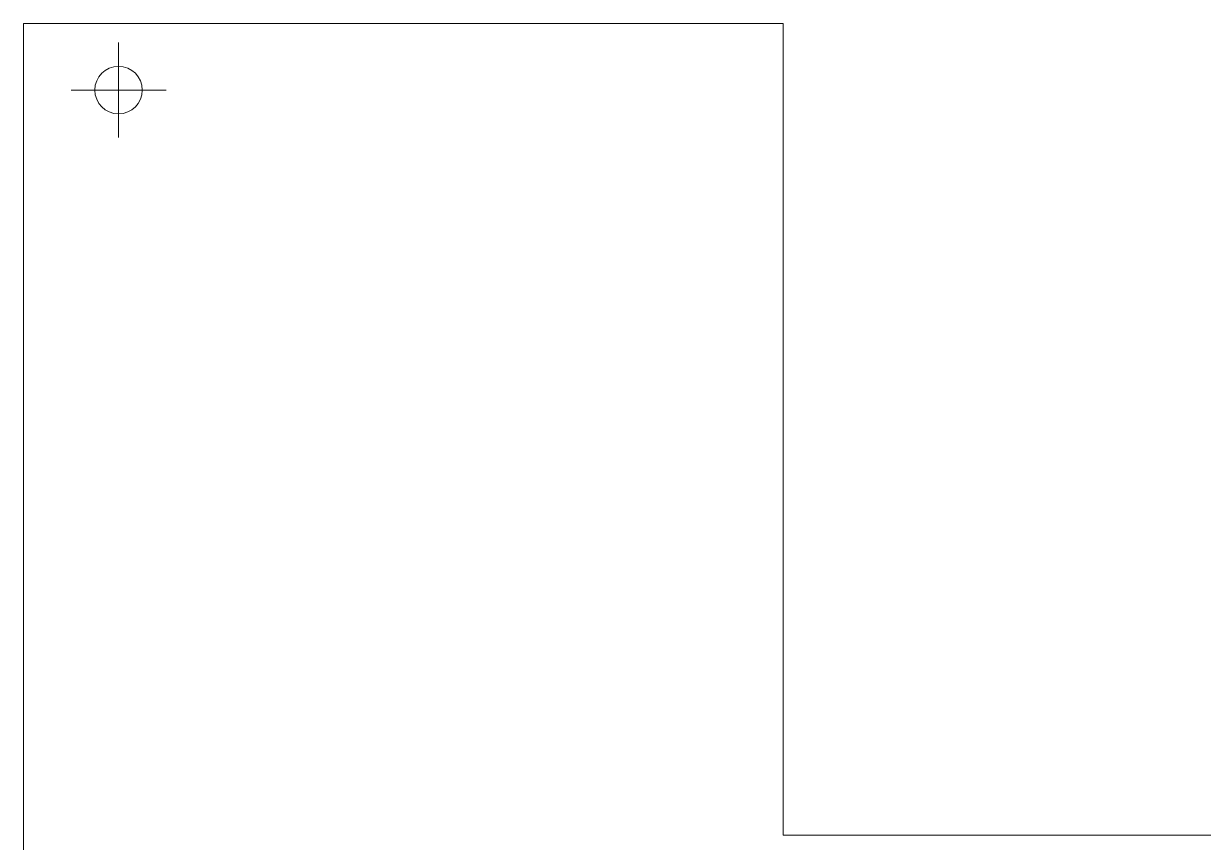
# Model space of a CAD drawing. Header units: millimetres. Extents: x 0 to 205, y 0 to 292.
# Drawn here: x 69.92 to 94.77, y 195.18 to 212.43 of the extents above; entities that cross this region are included whole.
import ezdxf

# ---------------------------------------------------------------- set-up
doc = ezdxf.new("R2010")
doc.units = ezdxf.units.MM

# ---------------------------------------------------------------- blocks, each defined once
blk = doc.blocks.new('SW_CENTERMARKSYMBOL_4')
at = {"color": 0, "linetype": 'Continuous', "lineweight": 0}
for p, q in [((0, 0.5), (0, 1)), ((0, 0), (0, 0.5)), ((-0.5, 0), (-1, 0)), ((0, 0), (-0.5, 0)), ((0, 0), (0, -0.5)), ((0, 0), (0.5, 0)), ((0.5, 0), (1, 0)), ((0, -0.5), (0, -1))]:
    blk.add_line(p, q, dxfattribs=at)

msp = doc.modelspace()

# ---------------------------------------------------------------- linework, layer by layer
at = {"color": 7, "linetype": 'Continuous', "lineweight": 15}
for p, q in [((69.916, 212.428), (69.916, 177.428)), ((69.916, 212.428), (85.916, 212.428)), ((85.916, 212.428), (85.916, 195.335)), ((85.916, 195.335), (119.916, 195.335))]:
    msp.add_line(p, q, dxfattribs=at)
msp.add_circle((71.916, 211.028), 0.5, dxfattribs=at)

# ---------------------------------------------------------------- block references
at = {"color": 7, "linetype": 'Continuous', "lineweight": 0}
msp.add_blockref('SW_CENTERMARKSYMBOL_4', (71.916, 211.028), dxfattribs=at)

doc.saveas('drawing.dxf')
